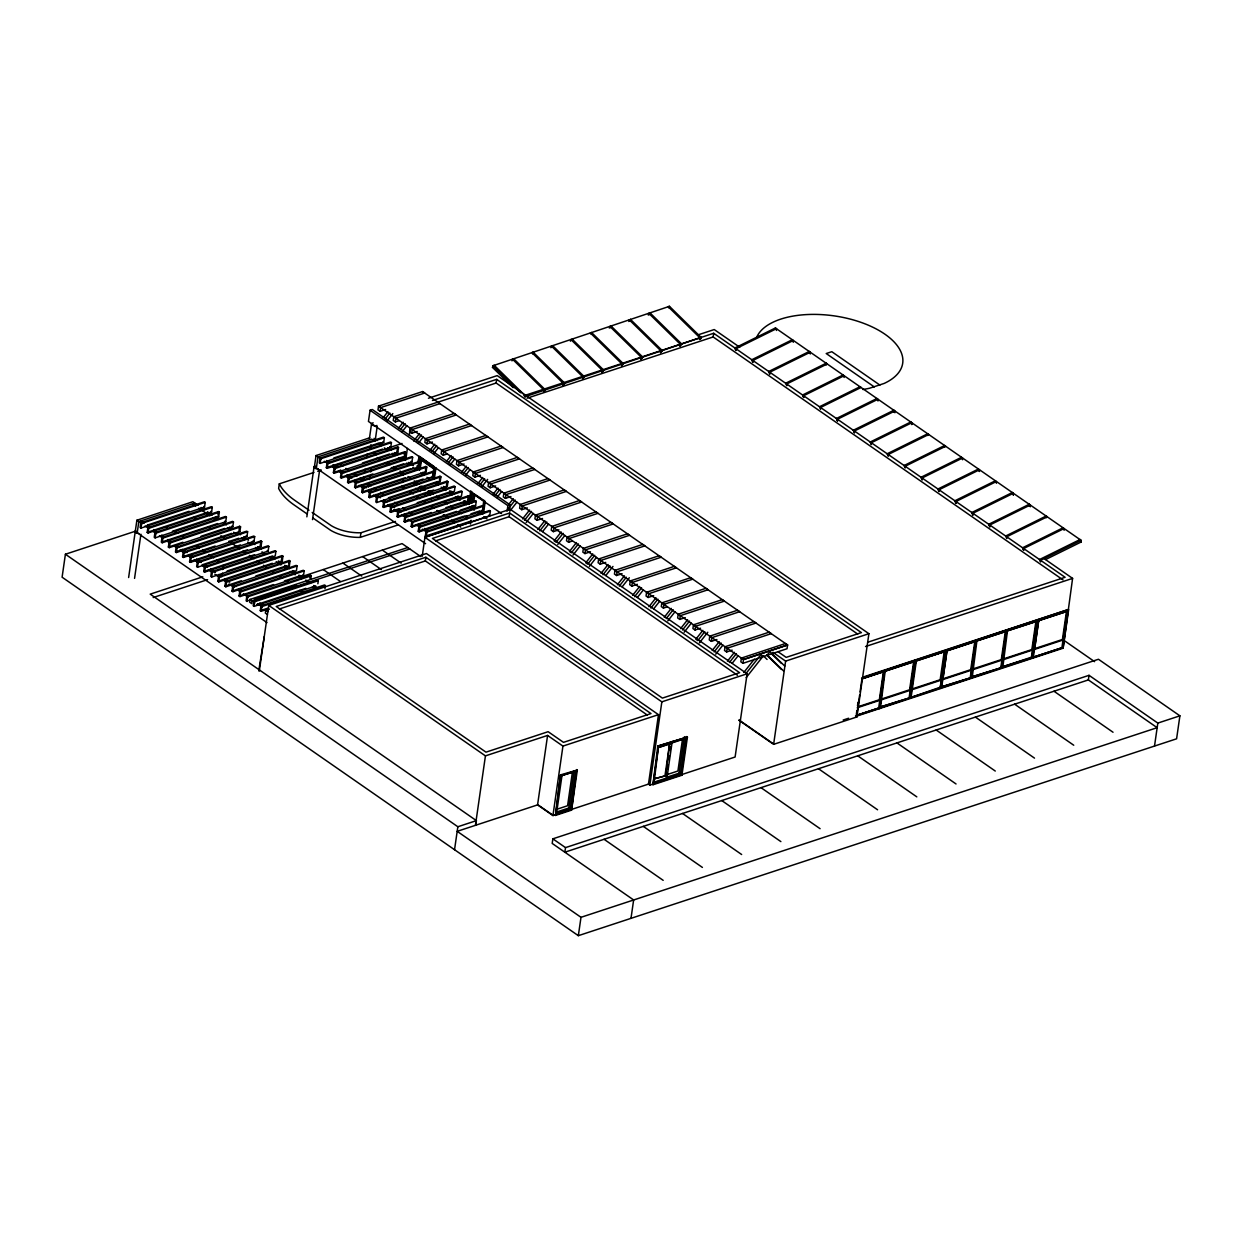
<?xml version="1.0" encoding="UTF-8"?>
<svg xmlns="http://www.w3.org/2000/svg" width="1242" height="1242" viewBox="0 0 1242 1242"><rect width="100%" height="100%" fill="white"/><g stroke="black" fill="none" stroke-linecap="round" stroke-linejoin="round"><path stroke-width="1.5" d="M135.176 531.281L65.407 554.242L62.1 577.204L578.337 935.676L1176.593 738.804L1179.9 715.827L1098.456 659.269L552.861 838.831L552.193 843.427L633.637 899.969L630.998 918.35M128.625 577.53L136.884 520.243L192.883 501.721L197.975 505.246M137.21 532.787L138.825 521.578L194.823 503.057M140.796 522.82L140.113 527.493L140.998 528.098L204.542 507.078L205.209 502.405L204.325 501.799L140.796 522.82L141.666 523.425L205.209 502.405M140.998 528.098L141.666 523.425M134.555 578.384L140.92 534.215M147.193 532.383L147.86 527.71L211.404 506.689L212.289 507.31L211.606 511.968L148.062 532.989L147.193 532.383L207.088 512.558M148.062 532.989L148.745 528.316L212.289 507.31M154.924 532.601L154.256 537.274L155.141 537.879L218.685 516.858L219.353 512.201L218.468 511.58L154.924 532.601L155.809 533.206L219.353 512.201M155.141 537.879L155.809 533.206M161.988 537.491L161.32 542.164L162.205 542.77L225.749 521.749L226.417 517.091L225.532 516.47L161.988 537.491L162.873 538.112L226.417 517.091M162.205 542.77L162.873 538.112M168.384 547.054L169.067 542.381L232.596 521.361L233.48 521.982L232.813 526.639L169.269 547.66L168.384 547.054L182.916 542.242M169.269 547.66L169.952 543.002L233.48 521.982M176.131 547.272L175.464 551.945L176.348 552.55L239.877 531.545L240.56 526.872L239.675 526.266L176.131 547.272L177.016 547.893L240.56 526.872M176.348 552.55L177.016 547.893M183.195 552.178L182.527 556.835L183.412 557.456L246.956 536.435L247.624 531.762L246.739 531.157L183.195 552.178L184.08 552.783L247.624 531.762M183.412 557.456L184.08 552.783M189.591 561.726L190.259 557.068L253.803 536.047L254.688 536.653L254.02 541.326L190.476 562.347L189.591 561.726L240.42 544.912M190.476 562.347L191.144 557.674L254.688 536.653M197.338 561.958L196.655 566.616L197.54 567.237L261.084 546.216L261.751 541.543L260.882 540.938L197.338 561.958L198.223 562.564L261.751 541.543M197.54 567.237L198.223 562.564M203.735 571.506L204.402 566.849L267.946 545.828L268.831 546.433L268.148 551.106L204.62 572.127L203.735 571.506L254.563 554.693M204.62 572.127L205.287 567.454L268.831 546.433M218.018 514.7L218.468 511.58M211.466 571.739L210.798 576.412L211.683 577.018L275.227 555.997L275.895 551.324L275.01 550.718L211.466 571.739L212.351 572.345L275.895 551.324M211.683 577.018L212.351 572.345M217.862 581.303L218.545 576.63L282.074 555.609L282.959 556.23L282.291 560.887L218.747 581.908L217.862 581.303L272.324 563.278M218.747 581.908L219.415 577.235L282.959 556.23M224.942 586.193L225.609 581.52L289.153 560.499L290.038 561.12L289.355 565.778L225.811 586.798L224.942 586.193L241.274 580.79M225.811 586.798L226.494 582.141L290.038 561.12M239.675 526.266L238.992 530.924L239.877 531.545M232.006 591.083L232.673 586.41L296.217 565.389L297.102 566.01L296.434 570.668L232.891 591.689L232.006 591.083L293.733 570.668M232.891 591.689L233.558 587.031L297.102 566.01M239.069 595.974L239.737 591.301L303.281 570.28L304.166 570.901L303.498 575.558L239.954 596.579L239.069 595.974L273.566 584.563M239.954 596.579L240.622 591.922L304.166 570.901M310.779 578.896L311.23 575.791L310.345 575.186L246.816 596.191L246.133 600.864L250.651 600.274M247.018 601.47L247.701 596.812L311.23 575.791M250.046 599.42L249.642 602.184L251.722 603.628L252.126 600.864L250.046 599.42L407.718 547.536M260.882 540.938L260.199 545.595L261.084 546.216M317.859 583.787L318.309 580.682L317.424 580.076L253.88 601.097L253.213 605.754L254.098 606.375L315.81 585.945M254.098 606.375L254.765 601.702L318.309 580.682M268.427 608.859L261.162 611.266L260.277 610.645L260.944 605.987L324.488 584.966L325.373 585.572L324.923 588.692M314.009 472.426L279.295 483.852L278.627 488.448A74.147 36.965 8.2 0 0 294.028 504.889L306.758 513.722M261.162 611.266L261.829 606.593L325.373 585.572M269.421 609.123L265.741 610.334L265.353 613.082L267.434 614.526M258.755 670.68L264.251 636.649M259.283 671.115L268.753 605.413L426.425 553.528L658.477 714.662L648.464 784.106L649.861 785.084L735.109 757.015L747.11 673.785L510.198 509.282L424.95 537.336L422.218 556.261M282.074 555.609L281.406 560.282L282.291 560.887M288.703 563.62L289.153 560.499M306.852 516.843L314.055 466.93M369.79 437.774L316.042 455.55L314.428 466.759L425.587 543.685M316.368 468.094L317.983 456.901L371.731 439.125L374.898 441.298M320.157 463.406L320.824 458.748L384.368 437.727L383.7 442.385L320.157 463.406L319.272 462.8L319.955 458.127L383.483 437.106L384.368 437.727M312.503 519.622L319.691 469.693M309.91 578.291L310.345 575.186M326.335 467.691L327.019 463.018L390.562 441.997L391.432 442.618L390.764 447.275L327.22 468.296L326.335 467.691L382.614 449.076M327.22 468.296L327.904 463.639L391.432 442.618M333.415 472.581L334.082 467.908L397.626 446.903L398.511 447.508L397.828 452.181L334.3 473.186L333.415 472.581L340.665 470.175M334.3 473.186L334.967 468.529L398.511 447.508M341.364 478.092L342.031 473.419L405.575 452.398L404.908 457.072L341.364 478.092L340.479 477.471L341.146 472.798L404.69 451.793L405.575 452.398M348.428 482.983L349.095 478.31L412.639 457.289L411.971 461.962L348.428 482.983L347.543 482.362L348.226 477.704L411.754 456.683L412.639 457.289M418.833 461.574L418.15 466.231L419.035 466.852L355.491 487.873L354.622 487.252L355.29 482.595L418.833 461.574L419.718 462.179L356.175 483.2L352.806 480.996M355.491 487.873L356.175 483.2M509.329 510.493L510.136 504.904L372.305 409.503L370.069 410.248L368.455 421.442L501.52 513.551M361.686 492.142L362.353 487.485L425.897 466.464L426.782 467.07L426.115 471.743L362.571 492.763L361.686 492.142L405.249 477.735M363.922 476.711L363.378 480.483L360.087 478.232M364.465 472.938L365.008 469.165M366.638 457.848L367.182 454.091M369.355 439L371.529 423.91M362.571 492.763L363.238 488.09L426.782 467.07M370.395 448.455L370.923 444.714M313.124 518.131L330.62 530.287A31.236 15.572 8.2 0 0 360.273 537.367L360.941 532.771L395.468 521.407M368.486 487.004L369.029 483.231M369.573 479.459L370.116 475.686M370.659 471.913L371.203 468.141M375.286 439.854L377.18 426.643M380.099 411.335L380.642 407.593L424.702 393.015L422.575 391.556L378.515 406.134L377.987 409.86L380.099 411.335L385.61 409.503M368.75 497.048L369.417 492.375L432.961 471.355L433.846 471.96L433.179 476.633L369.635 497.654L368.75 497.048L423.212 479.024M369.635 497.654L370.302 492.981L433.846 471.96M376.699 502.544L377.382 497.871L440.91 476.866L440.242 481.523L376.699 502.544L375.814 501.939L376.497 497.266L440.025 476.245L440.91 476.866M393.792 416.738L395.903 418.197L439.963 403.619L437.852 402.16L393.792 416.738L393.248 420.464L395.375 421.938L399.039 420.712M382.893 506.829L383.561 502.156L447.104 481.135L447.989 481.756L447.306 486.414L383.778 507.435L382.893 506.829L433.722 490.016M395.375 421.938L395.903 418.197M383.778 507.435L384.446 502.777L447.989 481.756M397.626 446.903L396.959 451.56L397.828 452.181M389.957 511.72L390.625 507.047L454.168 486.026L455.053 486.647L454.386 491.304L390.842 512.325L389.957 511.72L399.039 508.708M390.842 512.325L391.509 507.668L455.053 486.647M404.24 454.898L404.69 451.793M403.324 472.193L402.889 475.251L399.691 473.047M397.021 516.61L397.688 511.937L461.232 490.916L462.117 491.537L461.45 496.195L397.906 517.215L397.021 516.61L458.748 496.195M410.124 428.071L412.235 429.53L456.295 414.968L454.184 413.493L410.124 428.071L409.581 431.797L411.707 433.272L417.219 431.44M402.486 482.47L403.029 478.698M405.761 459.773L407.392 448.424M409.301 435.181L410.388 427.621M397.906 517.215L398.573 512.558L462.117 491.537M411.707 433.272L412.235 429.53M404.085 521.5L404.768 516.827L468.312 495.822L469.181 496.427L468.513 501.1L404.97 522.106L404.085 521.5L431.331 512.496M404.97 522.106L405.653 517.448L469.181 496.427M414.393 485.498L414.906 481.88M416.738 469.228L417.25 465.61M417.778 461.993L419.346 456.295L434.452 466.79M418.57 461.729L419.097 458.112M416.272 481.322L415.728 485.063L417.343 484.535M418.15 468.25L419.501 458.919L433.768 468.824L432.433 478.17M418.942 467.986L420.293 458.655L434.576 468.56M411.164 526.391L411.832 521.733L475.375 500.712L476.26 501.318L475.577 505.991L412.049 527.012L411.164 526.391L456.544 511.378M419.501 469.585L421.116 458.376M420.184 469.026L421.535 459.68L434.716 468.824M412.049 527.012L412.717 522.339L476.26 501.318M425.385 438.674L427.496 440.149L471.556 425.571L469.445 424.096L425.385 438.674L424.842 442.416L426.969 443.875L432.464 442.059M426.969 443.875L427.496 440.149M425.447 469.569L425.897 466.464M418.228 531.281L418.896 526.624L482.439 505.603L483.324 506.208L482.657 510.881L419.113 531.902L418.228 531.281L463.608 516.268M419.113 531.902L419.78 527.229L483.324 506.208M430.539 491.242L430.011 494.968L426.829 492.779M425.292 536.171L425.975 531.514L489.503 510.493L490.388 511.099L489.721 515.772L426.177 536.792L425.292 536.171L470.687 521.159M433.598 478.946L435.166 468.094L418.554 456.559M426.177 536.792L426.844 532.119L490.388 511.099M434.389 478.682L435.958 467.83L435.166 468.094M647.284 715.05L425.354 560.934L425.882 557.254L276.236 606.5L485.979 752.155L548.141 731.693L563.495 742.359L650.979 713.576L425.882 557.254M441.717 450.008L443.829 451.483L487.889 436.905L485.777 435.445L441.717 450.008L441.174 453.749L443.301 455.209L446.965 453.998M440.025 476.245L439.358 480.918L440.242 481.523M443.301 455.209L443.829 451.483M447.104 481.135L446.421 485.808L447.306 486.414M456.978 460.611L459.105 462.086L503.165 447.508L501.054 446.049L456.978 460.611L456.451 464.353L458.562 465.812L464.073 463.996M458.562 465.812L459.105 462.086M468.312 495.822L467.629 500.479L468.513 501.1M473.326 471.96L475.438 473.419L519.498 458.841L517.386 457.382L473.326 471.96L472.783 475.686L474.91 477.161L480.406 475.329M466.604 519.389L467.163 515.57M468.808 504.128L470.734 490.776M469.616 503.864L471.292 492.189L483.79 500.868L482.952 506.596M470.439 503.398L472.1 491.925M474.91 477.161L475.438 473.419M472.069 502.855L473.45 493.307M470.547 524.031L471.091 520.305M472.705 509.127L473.233 505.401M473.776 501.675L474.848 494.223M857.694 634.072L496.148 383.017L496.676 379.353L432.449 400.483M481.849 514.235L482.408 510.415M482.657 513.971L484.613 500.417M483.495 513.505L485.141 502.063M488.587 482.564L490.714 484.023L534.774 469.445L532.647 467.986L488.587 482.564L488.044 486.29L490.171 487.764L495.682 485.933M490.171 487.764L490.714 484.023M503.848 493.167L505.96 494.642L550.02 480.064L547.908 478.589L503.848 493.167L503.305 496.893L505.432 498.368L510.928 496.552M454.541 849.714L457.848 826.753L65.407 554.242M505.432 498.368L505.96 494.642M507.093 511.238L507.9 505.634L510.136 504.904M737.5 675.275L509.111 516.688L509.655 513.008L432.433 538.423L662.405 698.113L739.611 672.698L509.655 513.008M520.181 504.5L522.292 505.975L566.352 491.397L564.241 489.922L520.181 504.5L519.637 508.242L521.764 509.701L527.276 507.885M475.422 825.34L485.436 755.881L268.753 605.413M475.748 825.231L476.4 820.636L150.22 594.142L202.803 576.831M521.764 509.701L522.292 505.975M535.442 515.104L537.569 516.579L581.629 502.001L579.517 500.526L535.442 515.104L534.914 518.846L537.025 520.305L542.537 518.488M537.025 520.305L537.569 516.579M551.79 526.437L553.901 527.912L597.961 513.334L595.85 511.875L551.79 526.437L551.246 530.179L553.373 531.654L558.869 529.822M553.373 531.654L553.901 527.912M567.051 537.056L569.178 538.516L613.237 523.938L611.111 522.478L567.051 537.056L566.507 540.782L568.634 542.257L572.298 541.031M568.634 542.257L569.178 538.516M485.436 755.881L547.582 735.435L537.569 804.878L552.938 815.559L648.464 784.106M583.383 548.39L585.51 549.849L629.57 535.286L627.443 533.812L583.383 548.39L582.84 552.116L584.966 553.59L590.478 551.774M584.966 553.59L585.51 549.849M552.938 815.559L562.937 746.1L547.582 735.435M560.546 774.884L555.469 815.435L571.568 810.126L577.328 770.071L560.546 774.884L555.469 815.435M561.912 776.033L556.416 814.24L555.717 813.758L570.202 808.992L575.698 770.785L576.397 771.266L561.229 775.551L577.328 770.071M598.66 558.993L600.771 560.452L644.831 545.89L642.719 544.415L598.66 558.993L598.116 562.719L600.243 564.194L605.739 562.378M600.243 564.194L600.771 560.452M570.885 809.473L568.789 808.014L574.021 771.717M576.645 769.59L571.568 810.126M552.861 838.831L565.514 847.618L564.846 852.198L1088.365 679.917L1157.156 727.688L580.992 917.31L457.196 831.333L537.895 804.785L553.264 815.451M614.992 570.326L617.103 571.801L661.163 557.223L659.052 555.748L614.992 570.326L614.448 574.068L616.575 575.527L622.087 573.711M616.575 575.527L617.103 571.801M578.337 935.676L580.992 917.31M630.253 580.93L632.364 582.405L676.424 567.827L674.313 566.368L630.253 580.93L629.71 584.672L631.836 586.131L637.332 584.314M631.836 586.131L632.364 582.405M646.585 592.279L648.697 593.738L692.757 579.16L690.645 577.701L646.585 592.279L646.042 596.005L648.169 597.48L653.68 595.648M648.169 597.48L648.697 593.738M661.846 602.882L663.973 604.342L708.033 589.764L705.906 588.304L661.846 602.882L661.318 606.608L663.43 608.083L667.109 606.857M663.43 608.083L663.973 604.342M1062.966 579.859L713.156 336.955L713.684 333.275L523.891 395.732M649.861 785.084L661.846 701.839L424.95 537.336M657.779 746.069L652.966 784.758L681.92 775.241L687.431 737.018L657.779 746.069L687.431 737.018M652.966 784.758L658.477 746.551M678.194 614.216L680.305 615.675L724.365 601.112L722.254 599.638L678.194 614.216L677.651 617.942L679.778 619.416L685.274 617.6M653.897 783.624L658.462 746.69L685.801 737.686L680.554 774.139L653.199 783.143M679.778 619.416L680.305 615.675M665.044 775.241L669.655 743.244L665.743 775.722L653.789 778.951L665.743 775.722M672.217 741.427L666.97 777.88L666.659 774.713L677.915 771.018L682.526 739.021L671.27 742.716M667.466 769.077L668.01 765.305M668.833 759.654L669.376 755.897M670.183 750.246L670.727 746.489M693.455 624.819L695.582 626.294L739.642 611.716L737.515 610.241L693.455 624.819L692.912 628.545L695.039 630.02L700.55 628.204M695.039 630.02L695.582 626.294M681.92 775.241L679.141 773.161L684.125 738.633M681.237 774.76L686.733 736.537M709.787 636.152L711.914 637.627L755.974 623.049L753.847 621.574L709.787 636.152L709.244 639.894L711.371 641.353L716.882 639.537M711.371 641.353L711.914 637.627M725.064 646.756L727.175 648.231L771.235 633.653L769.124 632.178L725.064 646.756L724.521 650.497L726.648 651.957L732.143 650.14M726.648 651.957L727.175 648.231M741.396 658.089L743.508 659.564L787.568 644.986L785.456 643.527L741.396 658.089L740.853 661.831L742.98 663.306L787.04 648.728L787.568 644.986L422.575 391.556M742.98 663.306L743.508 659.564M428.428 398.247L497.219 375.612L868.903 633.699L856.918 716.945L773.626 744.346L785.612 661.117L772.912 652.283M856.328 714.429L856.871 710.61M857.492 705.922L858.02 702.242M856.732 715.283L879.274 707.862L856.732 715.283L859.619 695.178M860.038 691.918L861.995 678.722L884.537 671.301L861.995 678.722M878.746 707.49L884.009 670.928M880.531 707.443L885.267 670.525L914.423 660.93L909.687 697.849L880.004 707.086L909.687 697.849M909.16 697.492L914.423 660.93M915.773 660.278L909.734 698.128M911.085 693.44L912.932 680.678M913.46 676.999L914.252 671.487M914.78 667.808L915.571 662.297M915.835 660.465L945.519 651.243L940.256 687.789L911.1 697.383L916.363 660.822L915.245 659.921M940.256 687.789L944.991 650.87M940.862 684.249L940.831 688.441L946.342 650.218M941.405 680.43L942.228 674.701M942.787 670.882L943.33 667.047M943.889 663.228L945.814 649.861L946.932 650.777L976.088 641.183L970.825 677.728L941.141 686.966L970.825 677.728M941.669 687.323L946.932 650.777M970.297 677.371L975.56 640.81L946.404 650.404M972.238 677.263L976.973 640.344L1006.129 630.75L1001.394 667.668L971.71 676.906L1001.394 667.668M1000.85 667.311L1006.129 630.75M1002.806 667.202L1007.541 630.284L1036.697 620.69L1031.947 657.623L1002.278 666.845L1031.419 657.251L1032.537 658.26L1038.048 620.037M1031.419 657.251L1036.697 620.69M1032.009 657.887L1032.832 652.159M1033.391 648.34L1033.934 644.52M1034.493 640.701L1035.316 634.957M1035.859 631.138L1036.418 627.319M1036.961 623.5L1037.52 619.68L1038.638 620.596L1067.794 611.002L1038.11 620.224M1033.375 657.142L1062.515 647.563L1033.375 657.142L1038.638 620.596M1061.988 647.191L1067.266 610.629M1043.917 558.465L1072.591 578.384L1063.105 648.2L1068.694 609.418L862.848 677.154M1088.365 679.917L1089.032 675.322L565.514 847.618M1154.517 746.069L1157.823 723.092L1089.032 675.322M513.179 387.675L492.5 367.399L492.996 365.738L669.438 306.324L701.14 337.42L700.643 339.082L699.401 339.485L701.14 337.42L524.714 396.835L525.956 396.431L494.238 365.334L492.996 365.738L520.569 392.767M511.968 360.848L513.707 358.783L545.409 389.879L543.67 391.944L545.409 389.879M532.663 353.892L533.175 352.231L564.877 383.312L563.138 385.377L564.877 383.312M550.889 347.729L552.643 345.664L584.345 376.761L582.607 378.826L584.345 376.761M570.357 341.177L572.112 339.113L603.814 370.209L602.075 372.258L603.814 370.209M591.068 334.222L591.58 332.546L623.282 363.642L621.543 365.707L623.282 363.642M609.294 328.059L611.033 325.994L642.751 357.091L640.996 359.155L642.751 357.091M610.536 327.655L611.033 325.994M628.763 321.492L630.501 319.442L662.219 350.539L660.465 352.588L662.219 350.539M630.005 321.104L630.501 319.442M681.687 343.972L679.933 346.037L681.687 343.972L649.97 312.875L648.231 314.94L649.473 314.552M668.926 307.985L669.438 306.324L668.196 306.712L699.914 337.808M383.25 417.576L387.923 411.645M385.191 418.911L389.879 412.996M386.867 421.116L392.829 413.57M398.527 428.18L403.2 422.249M400.467 429.515L405.14 423.6M402.144 431.719L406.91 425.68M413.679 440.988L419.532 433.598M416.8 440.863L421.473 434.933M418.476 443.052L423.243 437.013M430.12 450.116L434.793 444.201M432.061 451.467L436.734 445.536M433.737 453.672L438.504 447.632M446.452 461.465L451.125 455.535M448.393 462.8L453.066 456.885M450.07 465.005L454.836 458.966M461.713 472.069L466.402 466.138M463.67 473.404L468.343 467.489M465.331 475.608L470.113 469.569M478.061 483.402L482.734 477.471M480.002 484.737L484.675 478.822M481.663 486.942L487.64 479.396M493.322 494.005L497.995 488.075M495.263 495.356L499.936 489.426M496.94 497.545L501.706 491.506M508.583 504.609L513.257 498.694M508.18 508.925L515.197 500.029M509.81 511.176L516.967 502.125M522.572 518.908L529.589 510.027M524.512 520.258L531.529 511.378M526.142 522.509L533.299 513.458M537.848 529.511L544.865 520.631M539.789 530.862L546.806 521.982M542.599 531.607L548.576 524.062M561.198 531.964L554.18 540.844L556.121 542.195L563.138 533.315M557.751 544.462L564.908 535.395M576.459 542.568L569.441 551.464L571.382 552.799L578.399 543.918M573.012 555.065L580.169 545.999M592.791 553.916L585.774 562.797L587.73 564.132L594.747 555.252M589.345 566.399L596.502 557.332M601.05 573.4L608.068 564.52M602.991 574.736L610.008 565.855M605.817 575.496L612.974 566.43M617.383 584.734L624.4 575.853M619.323 586.084L626.341 577.188M622.149 586.829L629.306 577.763M632.644 595.337L639.661 586.457M634.584 596.688L641.602 587.808M637.41 597.433L643.372 589.888M648.976 606.686L655.993 597.79M650.917 608.021L657.934 599.141M653.742 608.782L659.704 601.221M664.253 617.29L671.27 608.394M666.193 618.625L673.211 609.744M667.823 620.891L674.98 611.825M680.585 628.623L687.602 619.742M682.526 629.973L689.543 621.078M684.156 632.225L691.313 623.158M702.863 630.346L695.846 639.226L697.787 640.577L704.804 631.681M699.417 642.828L707.769 632.256M712.178 650.56L719.196 641.679M714.134 651.91L721.152 643.03M715.749 654.161L722.906 645.11M727.455 661.163L734.472 652.283M729.396 662.514L736.413 653.634M732.221 663.259L738.183 655.714M743.787 672.496L754.313 659.176M745.728 673.847L760.942 654.596L762.867 656.475L746.163 677.62M734.922 347.962L735.978 350.446L734.922 347.962L775.396 327.981L1081.052 540.286L1081.083 542.04L1045.655 559.521M735.947 348.707L776.436 328.711L776.452 330.465M751.845 359.714L752.9 362.198L751.845 359.714L792.318 339.734L793.374 342.218M752.885 360.459L793.359 340.463M768.767 371.467L769.823 373.951L768.767 371.467L809.241 351.486L810.296 353.97M769.807 372.212L810.281 352.216M785.705 383.219L826.178 363.238L827.203 363.984L786.729 383.964L785.705 383.219L786.76 385.703L786.729 383.964M802.627 394.972L803.683 397.471L802.627 394.972L843.101 374.991L844.156 377.475M803.652 395.717L844.125 375.736M819.549 406.724L860.023 386.743L861.048 387.488L820.574 407.469L819.549 406.724L820.605 409.223L820.574 407.469M836.471 418.476L837.527 420.976L836.471 418.476L876.945 398.496L878.001 400.98M837.512 419.222L877.985 399.241M853.394 430.229L854.449 432.728L853.394 430.229L893.867 410.248L894.923 412.732M854.434 430.974L894.908 410.993M870.332 441.981L871.372 444.481L870.332 441.981L910.805 422.001L911.845 424.5L910.805 422.001M871.356 442.726L911.83 422.746M887.223 453.749L927.696 433.768L928.721 434.498L888.247 454.494L887.223 453.749L888.278 456.233L888.247 454.494M904.145 465.502L944.619 445.521L945.659 446.266L905.185 466.247L904.145 465.502L905.201 467.986L905.185 466.247M921.067 477.254L922.123 479.754L921.067 477.254L961.541 457.273L962.597 459.757M922.107 477.999L962.581 458.019M937.989 489.006L939.045 491.506L937.989 489.006L978.479 469.026L979.519 471.51M939.03 489.752L979.503 469.771M954.927 500.759L955.983 503.258L954.927 500.759L995.401 480.778L996.457 483.262M955.952 501.504L996.426 481.523M971.849 512.511L972.905 515.011L971.849 512.511L1012.323 492.531L1013.379 495.015L1012.323 492.531M972.874 513.257L1013.348 493.276M988.772 524.264L989.827 526.763L988.772 524.264L1029.245 504.283L1030.301 506.767M989.796 525.009L1030.27 505.028M1005.694 536.016L1046.168 516.035L1047.208 516.781L1006.734 536.761L1005.694 536.016L1006.75 538.516L1006.734 536.761M1022.616 547.769L1023.672 550.268L1022.616 547.769L1063.09 527.788L1064.146 530.287M1023.656 548.514L1064.13 528.533M1039.554 559.521L1080.028 539.54L1081.052 540.286L1040.579 560.266L1039.554 559.521L1040.594 562.021L1040.579 560.266M333.803 457.988L379.183 442.975M147.379 525.087L189.141 511.269M362.462 462.971L389.693 453.967M172.405 531.265L217.8 516.253L218.685 516.858M342.295 476.866L404.023 456.451L404.908 457.072M163.137 541.559L217.598 523.55M349.359 481.772L372.957 473.963M391.121 467.955L403.821 463.747M201.064 536.249L224.662 528.44M354.622 487.252L410.9 468.638M177.28 551.339L231.742 533.33M184.344 556.23L215.208 546.03M229.723 541.217L238.806 538.221M388.529 497.732L437.541 481.508M202.104 564.815L247.5 549.802M417.188 502.715L451.684 491.304M227.131 570.994L272.526 555.981M445.847 507.683L465.812 501.085M255.79 575.977L286.654 565.778M460.177 510.183L472.892 505.975M470.873 513.862L479.955 510.866M284.465 580.961L300.797 575.558M254.284 599.079L296.046 585.261M256.83 604.559L305.858 588.335M260.277 610.645L267.542 608.254M437.417 402.346L496.148 383.017M697.74 334.967L714.228 329.549L739.72 347.232M527.043 398.201L713.156 336.955M317.673 471.23L321.321 470.019M334.114 465.812L339.594 464.011L342.745 466.2M387.442 448.269L402.051 443.456M430.726 498.834L431.533 498.57M153.185 597.542L207.585 579.641M360.273 537.367L398.449 524.807M301.169 576.816L402.082 543.608L420.836 556.633M252.126 600.864L409.813 548.98M435.585 540.891L509.111 516.688M279.357 608.984L425.354 560.934M787.568 644.986L743.446 659.518L378.515 406.134L380.642 407.593M661.846 701.839L747.11 673.785M785.612 661.117L868.903 633.699M867.925 642.176L1065.093 577.297L713.684 333.275M562.937 746.1L658.477 714.662M865.534 646.523L1072.591 578.384M561.151 775.908L572.407 772.198L567.578 805.732L556.323 809.442M861.56 678.116L1068.089 609.62M885.794 670.882L914.95 661.303M916.363 660.822L945.519 651.243M1006.657 631.122L977.501 640.717L1005.306 631.712L1001.3 659.611L973.557 668.724M1037.225 621.062L1008.069 630.657L1035.875 621.652L1031.854 649.55L1004.126 658.679M861.901 678.908L883.357 671.844L879.336 699.743L857.896 706.791M885.872 671.006L913.615 661.893L909.594 689.776L881.851 698.904M916.441 660.961L944.184 651.833L940.163 679.731L912.42 688.844M659.999 746.426L664.827 744.843M659.145 747.172L686.5 738.167L684.389 736.708M659.098 747.436L670.354 743.725M457.848 826.753L476.4 820.636M857.228 707.754L879.786 700.333M881.028 699.929L910.184 690.335M911.597 689.869L940.753 680.274M942.166 679.809L971.322 670.214M972.734 669.748L1001.89 660.154M1003.303 659.688L1032.459 650.094M1033.872 649.628L1063.028 640.034M556.121 812.19L568.789 808.014M666.271 777.399L679.141 773.161M939.728 687.431L911.1 697.383M654.301 782.056L679.265 773.983M843.163 720.034L848.596 718.249M1063.183 647.625L855.521 715.966L856.918 716.945M856.048 716.339L1063.105 648.2M1157.823 723.092L1179.9 715.827M591.58 332.546L590.338 332.949L622.04 364.046M533.175 352.231L531.933 352.619L563.635 383.716M492.5 367.399L493.742 367.011M370.069 410.248L507.9 505.634M382.815 441.779L383.7 442.385M389.879 446.67L390.764 447.275M411.086 461.341L411.971 461.962M425.23 471.137L426.115 471.743M432.294 476.028L433.179 476.633M474.708 505.37L475.577 505.991M481.772 510.26L482.657 510.881M488.836 515.151L489.721 515.772M373.982 438.379L377.133 440.553M380.285 442.742L383.452 444.931M388.172 448.207L391.339 450.38M394.49 452.569L397.642 454.758M402.377 458.034L405.529 460.208M408.696 462.397L413.415 465.672M416.582 467.861L419.734 470.035M422.885 472.224L426.037 474.413M437.091 482.051L440.242 484.24M443.394 486.429L446.546 488.603M449.713 490.792L454.448 494.068M457.599 496.257L460.751 498.43M463.903 500.619L468.638 503.895M471.789 506.084L474.956 508.257M479.691 511.533L482.843 513.722M378.049 443.487L381.201 445.676M384.352 447.85L387.52 450.039M392.239 453.314L395.406 455.503M398.558 457.677L401.709 459.866M406.445 463.142L409.596 465.331M412.748 467.504L415.915 469.693M420.65 472.969L423.801 475.158M426.953 477.332L430.105 479.521M434.84 482.796L437.991 484.985M441.158 487.159L445.894 490.435M449.045 492.624L452.197 494.813M455.348 496.986L460.083 500.262M463.235 502.451L466.402 504.64M469.554 506.814L474.289 510.089M477.44 512.278L480.592 514.467M483.759 516.641L486.911 518.83M373.283 452.507L376.435 454.681M387.473 462.334L390.625 464.508M393.792 466.697L396.943 468.886M400.095 471.06L404.83 474.335M407.981 476.524L411.149 478.713M414.3 480.887L419.035 484.163M422.187 486.352L425.338 488.541M428.49 490.714L433.225 493.99M436.377 496.179L439.544 498.368M444.279 501.644L447.43 503.817M450.582 506.006L453.734 508.195M458.469 511.471L461.62 513.645M464.787 515.834L467.939 518.023M326.568 460.534L329.72 462.723M332.887 464.927L336.054 467.116M340.805 470.392L343.972 472.581M347.139 474.786L351.89 478.061M355.057 480.25L358.224 482.455M361.391 484.644L366.126 487.92M369.293 490.124L372.46 492.313M375.627 494.502L380.378 497.778M383.545 499.983L386.712 502.172M389.879 504.361L394.63 507.652M397.797 509.841L400.949 512.03M404.116 514.219L407.283 516.408M418.368 524.077L421.535 526.266M424.702 528.455L427.869 530.644M316.042 455.55L321.15 459.09M324.317 461.279L327.904 463.639M332.235 466.759L335.402 468.948M338.569 471.137L342.031 473.419M346.471 476.618L349.639 478.807M359.14 485.374L363.89 488.665M367.058 490.854L370.302 492.981M373.392 495.248L377.382 497.871M381.294 500.712L384.461 502.917M387.628 505.106L391.509 507.668M393.962 509.484L398.713 512.775M401.88 514.964L405.653 517.448M408.214 519.342L412.965 522.634M416.117 524.823L419.78 527.229M422.451 529.201L427.201 532.492M203.657 506.472L204.542 507.078M210.721 511.362L211.606 511.968M224.864 521.143L225.749 521.749M231.928 526.034L232.813 526.639M246.071 535.814L246.956 536.435M253.135 540.705L254.02 541.326M267.278 550.501L268.148 551.106M288.47 565.172L289.355 565.778M302.613 574.953L303.498 575.558M201.126 507.435L204.293 509.608M207.445 511.797L212.18 515.073M215.332 517.262L218.483 519.435M223.218 522.711L226.37 524.9M229.537 527.089L232.689 529.278M237.424 532.554L240.575 534.728M243.727 536.917L248.462 540.192M251.614 542.381L254.781 544.555M257.932 546.744L261.084 548.933M272.122 556.571L275.289 558.76M278.441 560.934L281.592 563.123M284.744 565.312L289.479 568.588M292.646 570.761L295.798 572.95M298.949 575.139L302.101 577.313M192.572 503.802L195.739 505.991M198.891 508.18L209.929 515.818M213.081 518.007L216.248 520.181M227.286 527.834L230.438 530.008M233.605 532.197L236.756 534.386M241.491 537.662L244.643 539.835M247.795 542.024L250.946 544.213M255.681 547.489L258.848 549.663M262 551.852L265.151 554.041M269.887 557.316L273.038 559.49M276.19 561.679L280.925 564.955M284.092 567.144L287.244 569.317M290.395 571.506L295.13 574.782M298.282 576.971L301.433 579.145M312.487 586.798L315.639 588.972M194.125 517.184L197.276 519.373M208.314 527.012L211.466 529.201M220.936 535.752L225.671 539.028M228.823 541.217L239.877 548.855M243.028 551.044L246.18 553.218M249.331 555.407L254.067 558.683M257.234 560.872L260.385 563.045M263.537 565.234L268.272 568.51M271.424 570.699L274.575 572.888M279.31 576.164L282.477 578.337M285.629 580.526L288.781 582.715M299.819 590.354L302.986 592.543M141.076 520.848L144.243 523.037M147.41 525.226L150.577 527.415M153.729 529.604L156.896 531.793M161.646 535.085L164.813 537.274M167.981 539.463L171.148 541.652M175.898 544.943L179.065 547.132M182.232 549.321L186.983 552.612M190.135 554.801L193.302 556.99M196.469 559.179L201.22 562.471M204.387 564.66L207.554 566.849M210.721 569.053L215.471 572.329M218.639 574.518L221.806 576.723M224.957 578.912L229.708 582.188M232.875 584.392L236.042 586.581M239.209 588.77L242.376 590.959M259.78 603.007L262.947 605.196M147.86 527.71L148.745 528.316M169.067 542.381L169.952 543.002M190.259 557.068L191.144 557.674L187.899 555.547M204.402 566.849L205.287 567.454M218.545 576.63L219.415 577.235M225.609 581.52L226.494 582.141M232.673 586.41L233.558 587.031M239.737 591.301L240.622 591.922M246.816 596.191L247.701 596.812M253.88 601.097L254.765 601.702M260.944 605.987L261.829 606.593M136.884 520.243L141.992 523.782M145.159 525.971L148.326 528.16M153.076 531.452L156.244 533.641M159.411 535.83L162.578 538.019M167.313 541.31L170.48 543.499M173.647 545.688L176.814 547.877M179.981 550.066L184.732 553.358M194.233 559.925L197.4 562.114M202.135 565.405L205.303 567.594M208.47 569.783L211.637 571.988M214.804 574.177L219.555 577.452M222.722 579.641L225.889 581.846M229.056 584.035L233.806 587.311M236.974 589.515L240.125 591.704M243.292 593.893L248.043 597.185M257.544 603.752L262.295 607.043M135.269 531.436L266.999 622.615M879.895 385.082L831.814 351.703L826.225 353.535L874.306 386.93M1064.347 640.639L1094.606 661.66M1006.952 629.741L1001.44 667.948M1053.977 691.235L1113.034 732.252M976.383 639.801L970.871 678.008M1014.636 704.183L1073.74 745.231M496.676 379.353L861.405 632.613L786.17 657.375L778.206 651.848M975.405 717.1L1034.508 758.132M936.173 730.001L995.277 771.049M896.941 742.918L956.045 783.966M857.71 755.819L916.813 796.867M476.229 495.185L483.185 499.998M420.945 486.026L425.338 489.084M428.273 491.118L431.207 493.152M422.109 487.842L425.276 490.031M377.413 457.568L380.595 459.773M385.377 463.095L388.56 465.3M391.742 467.52L394.925 469.724M419.703 487.004L424.453 490.311M427.636 492.515L430.803 494.72M418.896 487.268L422.078 489.472M415.635 488.354L420.169 491.49M423.18 493.586L426.208 495.682M818.478 768.736L877.582 809.784M402.268 486.15L405.451 488.354M410.233 491.677L413.415 493.881M416.598 496.101L419.78 498.306M430.912 506.037L434.095 508.242M437.262 510.462L440.444 512.667M443.627 514.871L448.393 518.178M451.576 520.382L454.743 522.587M739.192 720.112L772.555 743.275M401.942 486.259L404.923 488.323M409.41 491.444L412.391 493.509M416.862 496.614L419.858 498.694M422.839 500.759L425.82 502.839M430.586 506.146L433.768 508.351M436.951 510.555L440.118 512.775M443.301 514.98L448.067 518.287M451.25 520.491L454.432 522.696M457.599 524.9L460.782 527.12M738.866 720.205L773.626 744.346M345.897 468.389L349.049 470.578M353.784 473.854L356.935 476.043M367.958 483.697L371.11 485.886M374.261 488.075L377.413 490.264M380.564 492.453L383.716 494.642M388.435 497.918L391.587 500.107M394.739 502.296L397.89 504.485M402.625 507.761L405.777 509.95M408.928 512.139L412.08 514.328M425.695 528.844L428.878 531.048M760.989 787.661L820.093 828.693M382.365 550.097L401.119 563.107M309.01 510.229L294.696 500.293A74.147 36.965 8.2 0 1 279.295 483.852M312.192 512.434L331.288 525.692A31.236 15.572 8.2 0 0 360.941 532.771M721.757 800.562L780.876 841.61M362.664 556.587L381.403 569.597M342.947 563.076L361.701 576.086M682.541 813.479L741.645 854.512M323.246 569.55L340.417 581.489M305.842 580.076L310.531 583.336M313.667 585.494L316.788 587.668M643.309 826.38L702.413 867.428M196.267 545.704L199.45 547.908M202.632 550.113L205.815 552.333M208.998 554.537L213.764 557.844M216.946 560.064L220.129 562.269M604.078 839.297L663.181 880.345M265.741 610.334L267.837 611.778M1081.083 542.04L1080.028 539.54M775.396 327.981L776.436 328.711M784.758 666.085L769.916 651.631L767.23 655.031L783.407 670.804M772.012 654.223L781.466 663.43M766.625 655L781.466 669.454M763.038 655.528L767.075 659.455M648.728 313.279L680.445 344.376M629.259 319.831L660.977 350.927M609.806 326.382L641.509 357.479M570.87 339.501L602.572 370.597M551.401 346.068L583.103 377.149M512.465 359.171L544.182 390.267M1046.168 516.035L1046.199 517.79M1029.245 504.283L1029.276 506.037M978.479 469.026L978.494 470.765M944.619 445.521L944.65 447.26M927.696 433.768L927.727 435.507M893.867 410.248L893.898 412.002M826.178 363.238L826.194 364.977M809.241 351.486L809.272 353.225M792.318 339.734L792.349 341.472M222.504 573.214A13.879 6.924 8.2 0 1 219.803 575.807M164.549 526.763A77.516 38.642 8.2 0 1 166.909 527.757M173.632 530.939A77.516 38.642 8.2 0 1 177.792 533.222M181.705 535.628A77.516 38.642 8.2 0 1 183.552 536.87M223.048 565.42A13.879 6.924 8.2 0 1 222.566 569.581M138.793 533.408A2.996 1.49 8.2 0 1 135.751 532.43A2.996 1.49 8.2 0 1 135.766 530.753M318.309 468.839A2.996 1.49 8.2 0 1 314.536 467.908A2.996 1.49 8.2 0 1 315.064 466.014M376.947 425.447A2.996 1.49 8.2 0 1 372.258 425.075A2.996 1.49 8.2 0 1 373.205 422.839M756.704 337.25A74.411 37.089 8.2 0 1 862.212 322.796A74.411 37.089 8.2 0 1 884.149 383.436L869.555 388.234A74.411 37.089 8.2 0 1 862.879 389.491M884.677 669.966L879.693 708.561L884.677 669.966M947.009 650.901L942.988 678.784L970.732 669.671L974.753 641.772L947.009 650.901M1038.716 620.721L1034.695 648.619L1062.422 639.49L1066.443 611.592L1038.716 620.721"/></g></svg>
